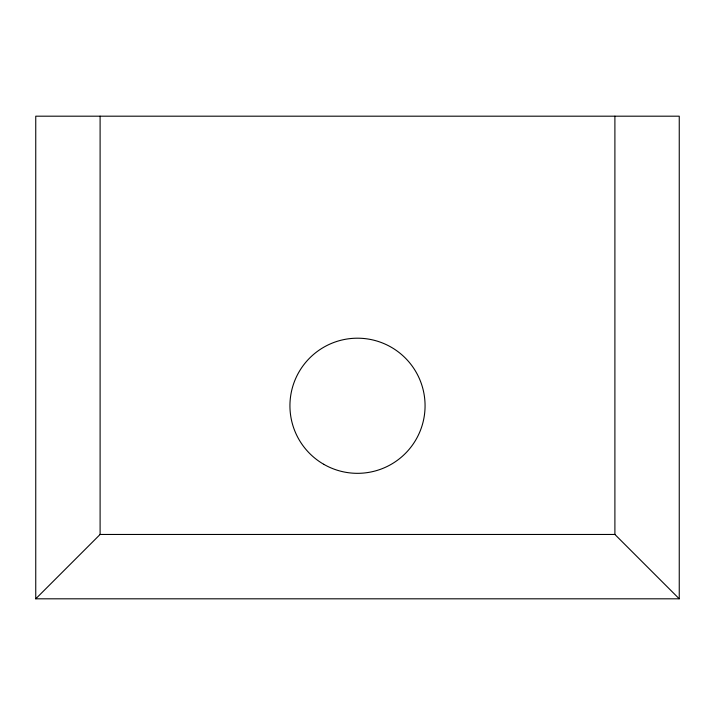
<?xml version="1.0" encoding="UTF-8"?>
<svg xmlns="http://www.w3.org/2000/svg" width="715" height="715" viewBox="0 0 715 715"><rect width="100%" height="100%" fill="white"/><g stroke="black" fill="none" stroke-linecap="round" stroke-linejoin="round"><path stroke-width="1.07" d="M35.75 598.812L100.1 534.462L614.9 534.462L679.25 598.812L679.25 116.188L35.75 116.188L35.75 598.812L679.25 598.812M614.9 116.188L614.9 534.462M100.1 116.188L100.1 534.462M323.716 464.276A67.567 67.567 0 0 0 425.068 405.763A67.567 67.567 0 0 0 323.716 347.249A67.567 67.567 0 0 0 323.716 464.276"/></g></svg>
